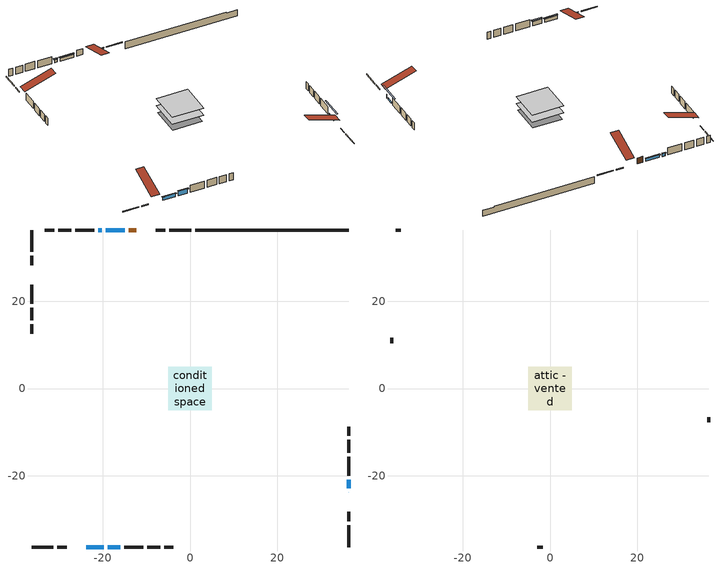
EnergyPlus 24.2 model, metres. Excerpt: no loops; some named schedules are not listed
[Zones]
conditioned space
 floor adiabatic (AdiabaticFloorConstruction): -5,-5 -5,5 5,5 5,-5 z0.83
 floor foundation (Slab1 construction): -4.65,-4.65 -4.65,4.65 4.65,4.65 4.65,-4.65 z-1.46
 floor foundation (Slab2 construction): -1.45,-1.45 -1.45,1.45 1.45,1.45 1.45,-1.45 z0
 wall outside (RimJoist1 construction): 0.24,36.32 -4.76,36.32 / -36.32,-36.32 -31.33,-36.32 / -36.32,36.32 -36.32,31.33 / 36.32,-36.32 36.32,-31.33 z0.83:1.13
 wall outside (RimJoist2 construction): -5.69,36.32 -7.85,36.32 / -30.4,-36.32 -28.23,-36.32 / -36.32,30.4 -36.32,28.23 / 36.32,-30.4 36.32,-28.23 z0.83:1.13
 wall outside (AdiabaticWallConstruction 1): -12.28,36.32 -14.08,36.32 z0.83:2.86
 wall outside (AdiabaticWallConstruction): 36.32,-23.81 36.32,-23.78 z0.83:2.05; -15.01,36.32 -19.28,36.32 / -20.2,36.32 -21.07,36.32 z0.83:1.8; -23.81,-36.32 -19.8,-36.32 z0.83:1.92; -18.87,-36.32 -16,-36.32 z0.83:2.33; 36.32,-22.85 36.32,-20.92 z0.83:1.46
 wall outside (Wall1 construction): -22,36.32 -26.33,36.32 / -15.07,-36.32 -10.74,-36.32 / -36.32,23.81 -36.32,19.48 / 36.32,-19.99 36.32,-15.66 z0.83:3.27
 wall outside (Wall2 construction): -27.26,36.32 -30.2,36.32 / -9.81,-36.32 -6.86,-36.32 / -36.32,18.55 -36.32,15.6 / 36.32,-14.73 36.32,-11.78 z0.83:3.27
 wall outside (Wall3 construction): -31.13,36.32 -33.27,36.32 / -5.93,-36.32 -3.8,-36.32 / -36.32,14.67 -36.32,12.54 / 36.32,-10.86 36.32,-8.72 z0.83:3.27
 wall foundation (FoundationWall1 construction): 1.17,36.32,-1.46 1.17,36.32,0.83 32.81,36.32,0.83 32.81,36.32,0.48 36.32,36.32,0.48 36.32,36.32,-1.46
 window (WindowConstruction 4): 36.32,-23.81 36.32,-23.78 z0.83:2.05
 window (WindowConstruction): -15.01,36.32 -19.28,36.32 z0.83:1.8
 window (WindowConstruction 1): -20.2,36.32 -21.07,36.32 z0.83:1.8
 window (WindowConstruction 2): -23.81,-36.32 -19.8,-36.32 z0.83:1.92
 window (WindowConstruction 3): -18.87,-36.32 -16,-36.32 z0.83:2.33
 window (WindowConstruction 5): 36.32,-22.85 36.32,-20.92 z0.83:1.46
 door (Door): -12.28,36.32 -14.08,36.32 z0.83:2.86
 ceiling adiabatic (AdiabaticFloorConstruction): 5,-5 5,5 -5,5 -5,-5 z0.83
attic - vented
 floor to conditioned space (Floor1 construction Reversed): -5,-5 -5,5 5,5 5,-5 z3.27
 wall outside (Wall4 construction): -34.2,36.32 -35.4,36.32 / -2.87,-36.32 -1.67,-36.32 / -36.32,11.61 -36.32,10.41 / 36.32,-7.79 36.32,-6.59 z0.83:3.27
 roof outside (Roof1 construction): -11.35,36.32,3.27 -11.35,26.59,6.51 -8.78,26.59,6.51 -8.78,36.32,3.27; -24.74,-36.32,3.27 -24.74,-26.59,6.51 -27.3,-26.59,6.51 -27.3,-36.32,3.27; -36.32,24.74,3.27 -26.59,24.74,6.51 -26.59,27.3,6.51 -36.32,27.3,3.27; 36.32,-24.74,3.27 26.59,-24.74,6.51 26.59,-27.3,6.51 36.32,-27.3,3.27
shading: -19.48,36.32 -14.81,36.32 -14.81,36.74 -19.48,36.74 z2; -21.27,36.32 -20,36.32 -20,36.74 -21.27,36.74 z2; -19.6,-36.32 -24.01,-36.32 -24.01,-36.74 -19.6,-36.74 z2.12; -15.8,-36.32 -19.07,-36.32 -19.07,-36.74 -15.8,-36.74 z2.53; 36.32,-18.28 36.32,-25.49 36.74,-25.49 36.74,-18.28 z4.1
[Building]
Building 1: Terrain=Suburbs
[Site:Location]
Edmonton Intl AP_AB: Latitude {deg}=53.31; Longitude {deg}=-113.58; Time Zone {hr}=-7; Elevation {m}=723; Keep Site Location Information=Yes
[Site:GroundTemperature:Shallow]
-1.56185, -3.61833, -3.78302, -2.80711, 1.11059, 5.01004, 8.39065, 10.5322, 10.7141, 8.97234, 5.67794, 1.89811
[Site:WaterMainsTemperature]
Calculation Method=Schedule; Temperature Schedule=mains temperature schedule
[Material] Roughness=Rough; Thermal Absorptance=0.9
Name | Thickness {m} | Conductivity {W/m-K} | Density {kg/m3} | Specific Heat {J/kg-K} | Solar Absorptance | Visible Absorptance
asphalt or fiberglass shingles | 0.00635 | 0.162714 | 1121.4 | 1465.45 | 0.4 | 0.4
ceiling loosefill ins | 0.0846667 | 0.0480833 | 16.02 | 1046.75 | 0.7 | 0.7
ceiling stud and cavity | 0.1397 | 0.118768 | 65.682 | 1177.47 | 0.7 | 0.7
concrete 4.0 in. | 0.1016 | 1.803125 | 2242.8 | 837.4 | 0.7 | 0.7
concrete 8.0 in. | 0.2032 | 1.803125 | 2242.8 | 837.4 | 0.7 | 0.7
door material | 0.04445 | 0.188738 | 512.64 | 1214.23 | 0.7 | 0.7
exterior vertical ins | 0.0457286 | 0.029427 | 32.04 | 1214.23 | 0.7 | 0.7
floor covering | 0.0127 | 0.0433444 | 54.468 | 1339.84 | 0.6 | 0.6
floor rigid ins; wall rigid ins | 0.512978 | 0.029427 | 32.04 | 1214.23 | 0.7 | 0.7
floor stud and cavity | 0.1397 | 1.75129 | 37.0049 | 1207.88 | 0.7 | 0.7
furniture material conditioned space 1 | 0.1524 | 0.115458 | 640.8 | 1214.23 | 0.6 | 0.6
gypsum board | 0.0127 | 0.160291 | 801 | 837.4 | 0.6 | 0.6
gypsum board 1 | 0.0127 | 0.160291 | 801 | 837.4 | 0.7 | 0.7
osb sheathing 0.5 in. | 0.0127 | 0.115458 | 512.64 | 1214.23 | 0.7 | 0.7
osb sheathing 0.75 in. | 0.01905 | 0.115458 | 512.64 | 1214.23 | 0.7 | 0.7
osb sheathing 2.0 in. | 0.0508 | 0.115458 | 512.64 | 1214.23 | 0.7 | 0.7
rim joist rigid ins | 0.051816 | 0.029427 | 32.04 | 1214.23 | 0.7 | 0.7
rim joist stud and cavity | 0.0508 | 0.0315101 | 125.044 | 1163.47 | 0.6 | 0.6
rim joist stud and cavity 1 | 0.0508 | 0.322059 | 125.044 | 1163.47 | 0.6 | 0.6
wall stud and cavity | 0.1397 | 0.101586 | 139.0536 | 1170.24 | 0.7 | 0.7
wall stud and cavity 1 | 0.1397 | 0.08757 | 139.0536 | 1170.24 | 0.7 | 0.7
wall stud and cavity 2 | 0.1397 | 0.100175 | 139.0536 | 1170.24 | 0.7 | 0.7
wall stud and cavity 3 | 0.0889 | 6.1454 | 50.32683 | 1063.81 | 0.6 | 0.6
wall stud and cavity 4 | 0.0889 | 0.380278 | 52.3479 | 1209.89 | 0.7 | 0.7
wall stud and cavity 5 | 0.0889 | 0.391764 | 83.0341 | 1211.67 | 0.7 | 0.7
wood siding | 0.0254 | 0.102417 | 544.68 | 1172.36 | 0.4 | 0.4
wood siding 1 | 0.00254 | 0.102417 | 544.68 | 1172.36 | 0.4 | 0.4
wood siding 2; wood siding 3; wood siding 4 | 0.0254 | 0.102417 | 544.68 | 1172.36 | 0.7 | 0.7
[WindowMaterial:SimpleGlazingSystem]
Name | U-Factor {W/m2-K} | Solar Heat Gain Coefficient
WindowMaterial | 4.014346 | 0.55
WindowMaterial 1 | 4.295407 | 0.53
WindowMaterial 2 | 3.90135 | 0.56
WindowMaterial 3 | 3.296079 | 0.7
WindowMaterial 4 | 3.02467 | 0.21
WindowMaterial 5 | 4.75021 | 0.51
[Construction]
AdiabaticFloorConstruction: floor stud and cavity, floor rigid ins, osb sheathing 0.75 in., floor covering
AdiabaticWallConstruction: wood siding 3, wall rigid ins, wall stud and cavity 4, gypsum board
AdiabaticWallConstruction 1: wood siding 4, wall rigid ins, wall stud and cavity 4, gypsum board
Door: door material
Floor1 construction Reversed: gypsum board, ceiling stud and cavity, ceiling loosefill ins
FoundationWall1 construction: concrete 8.0 in., gypsum board 1
furniture construction conditioned space 1: furniture material conditioned space 1
PartitionWallConstruction: gypsum board, wall stud and cavity 5, gypsum board
RimJoist1 construction: wood siding 2, osb sheathing 2.0 in., rim joist stud and cavity
RimJoist2 construction: wood siding 2, rim joist rigid ins, osb sheathing 2.0 in., rim joist stud and cavity 1
Roof1 construction: asphalt or fiberglass shingles
Slab1 construction; Slab2 construction: concrete 4.0 in.
Wall1 construction: wood siding, osb sheathing 0.5 in., wall stud and cavity, gypsum board
Wall2 construction: wood siding, osb sheathing 0.5 in., wall stud and cavity 1, gypsum board
Wall3 construction: wood siding, osb sheathing 0.5 in., wall stud and cavity 2, gypsum board
Wall4 construction: wood siding 1, wall stud and cavity 3
WindowConstruction: WindowMaterial
WindowConstruction 1: WindowMaterial 1
WindowConstruction 2: WindowMaterial 2
WindowConstruction 3: WindowMaterial 3
WindowConstruction 4: WindowMaterial 4
WindowConstruction 5: WindowMaterial 5
[Zone] Multiplier=1; Part of Total Floor Area=Yes
Name | Volume {m3}
attic - vented | 52.6572
conditioned space | 461.7
[Space]
Name | Zone | Volume {m3}
attic - vented 1 | attic - vented | 52.6572
conditioned space 1 | conditioned space | 461.7
[ZoneInfiltration:EffectiveLeakageArea]
infil attic - vented 1: Zone or Space=attic - vented 1; Schedule=Always On Discrete; Effective Air Leakage Area {cm2}=3476.17; Stack Coefficient=0.000395263; Wind Coefficient=1.34327e-05
[ZoneMixing]
whole house fan mix: Zone or Space=attic - vented; Schedule=Always On Continuous; Design Flow Rate Calculation Method=Flow/Zone; Design Flow Rate {m3/s}=0; Source Zone or Space=conditioned space
[SurfaceProperty:ExposedFoundationPerimeter] Exposed Perimeter Calculation Method=TotalExposedPerimeter
Name | Total Exposed Perimeter {m}
Slab1 | 35.156
Slab2 | 8.534
[InternalMass] Zone or ZoneList=conditioned space; Space or SpaceList=conditioned space 1
Name | Construction | Surface Area {m2}
furniture mass conditioned space 1 | furniture construction conditioned space 1 | 77.9678
partition wall mass | PartitionWallConstruction | 194.92
[Lights]
interior lighting: Zone or ZoneList or Space or SpaceList=conditioned space 1; Schedule=interior lighting schedule; Design Level Calculation Method=LightingLevel; Lighting Level {W}=343.2; Return Air Fraction=0; Fraction Radiant=0.6; Fraction Visible=0.2; Fraction Replaceable=1
[People]
occupants: Zone or ZoneList or Space or SpaceList=conditioned space 1; Number of People Schedule=occupants schedule; Number of People Calculation Method=People; Number of People=3; Fraction Radiant=0.314171; Sensible Heat Fraction=0.56303; Activity Level Schedule=occupants activity schedule; Carbon Dioxide Generation Rate {m3/s-W}=0; Enable ASHRAE 55 Comfort Warnings=No; Mean Radiant Temperature Calculation Type=EnclosureAveraged
[ElectricEquipment] Zone or ZoneList or Space or SpaceList=conditioned space 1; Design Level Calculation Method=EquipmentLevel
Name | Schedule | Design Level {W} | Fraction Latent | Fraction Radiant | Fraction Lost
clothes dryer | clothes dryer schedule | 140.772 | 0.015 | 0.081 | 0.85
clothes washer | clothes washer schedule | 32.1985 | 0.03 | 0.162 | 0.7
cooking range | cooking range schedule | 215.147 | 0.08 | 0.432 | 0.2
dishwasher | dishwasher schedule | 66.8632 | 0.3 | 0.18 | 0.4
fridge | fridge schedule | 72.9452 | 0 | 0.6 | 0
mech vent bath fan 0 | mech vent bath fan 0 schedule | 50.2 | 0 | 0 | 1
mech vent house fan | mech vent house fan schedule | 0 | 0 | 0 | 1
mech vent house fan cfis | mech vent house fan cfis schedule | 0 | 0 | 0 | 0
mech vent range fan 0 | mech vent range fan 0 schedule | 57 | 0 | 0 | 1
misc plug loads | misc plug loads schedule | 494.7 | 0.045 | 0.513 | 0.1
whole house fan | Always On Discrete | 0 | 0 | 0 | 1
[OtherEquipment] Zone or ZoneList or Space or SpaceList=conditioned space 1; Design Level Calculation Method=EquipmentLevel
Name | Fuel Type | Schedule | Design Level {W} | Fraction Latent | Fraction Radiant | Fraction Lost
clothes dryer 1 | Electricity | clothes dryer schedule | 0 | 0.015 | 0.081 | 0.85
cooking range 1 | Electricity | cooking range schedule | 0 | 0.08 | 0.432 | 0.2
general water use latent | None | general water use schedule | 62.594 | 1 | 0 | 0
general water use sensible | None | general water use schedule | -61.6891 | 0 | 0.6 | 0
mech vent house fan latent load | None | Always On Discrete | 0 | 1 | 0 | 0
mech vent house fan sensible load | None | Always On Discrete | 0 | 0 | 0 | 0
water heater energy adjustment1 | NaturalGas | Always On Discrete | 0.01 | 0 | 0 | 1
[ZoneInfiltration:DesignFlowRate] Zone or ZoneList or Space or SpaceList=conditioned space 1; Schedule=Always On Discrete; Design Flow Rate Calculation Method=Flow/Zone; Design Flow Rate {m3/s}=0
infil flow; natural vent flow; whole house fan flow
[AvailabilityManager:Scheduled]
furnace airloop Availability Manager: Schedule=Always On Discrete
[Foundation:Kiva] Initial Indoor Air Temperature {C}=18; Wall Depth Below Slab {m}=0.2032
Name | Wall Height Above Grade {m} | Custom Block Material Name 1 | Custom Block Depth 1 {m} | Custom Block X Position 1 {m} | Custom Block Z Position 1 {m}
Foundation Kiva 1 | 0.830001 | exterior vertical ins | 2.28999 | 0.2159 | 0
Foundation Kiva 2 | 0.1016
[Foundation:Kiva:Settings]
Soil Conductivity {W/m-K}=0.849921; Soil Density {kg/m3}=1842.3; Soil Specific Heat {J/kg-K}=418.7; Ground Solar Absorptivity=0.9; Ground Thermal Absorptivity=0.9; Ground Surface Roughness {m}=0.03; Far-Field Width {m}=40; Deep-Ground Boundary Condition=ZeroFlux; Deep-Ground Depth {m}=40; Minimum Cell Dimension {m}=0.2; Maximum Cell Growth Coefficient=3; Simulation Timestep=Timestep
[Exterior:Lights]
exterior lighting: Schedule=exterior lighting schedule; Design Level {W}=75.6
[EnergyManagementSystem:GlobalVariable]
furnace_airloop_Fan_RTF
infil_program_Qfan
infil_program_Qinf
natural_vent_program_Qnv
natural_vent_program_Qwhf
[EnergyManagementSystem:Sensor]
Name | Output:Variable or Output:Meter Index Key | Output:Variable or Output:Meter
airflow_gain | infil flow | Infiltration Sensible Heat Gain Energy
airflow_gain_1 | natural vent flow | Infiltration Sensible Heat Gain Energy
airflow_gain_2 | whole house fan flow | Infiltration Sensible Heat Gain Energy
airflow_loss | infil flow | Infiltration Sensible Heat Loss Energy
airflow_loss_1 | natural vent flow | Infiltration Sensible Heat Loss Energy
airflow_loss_2 | whole house fan flow | Infiltration Sensible Heat Loss Energy
clg_load_cond |  | Cooling:EnergyTransfer:Zone:CONDITIONED SPACE
clg_sp_s; clg_sp_s_1 | cooling setpoint | Schedule Value
clothes_dryer_exhaust_0_sch_s | clothes dryer exhaust 0 schedule | Schedule Value
cool_season | cooling season schedule | Schedule Value
htg_load_cond |  | Heating:EnergyTransfer:Zone:CONDITIONED SPACE
htg_sp_s; htg_sp_s_1 | heating setpoint | Schedule Value
ig_ee_conv | clothes dryer | Electric Equipment Convective Heating Energy
ig_ee_conv_2 | cooking range | Electric Equipment Convective Heating Energy
ig_ee_conv_4 | fridge | Electric Equipment Convective Heating Energy
ig_ee_conv_5 | misc plug loads | Electric Equipment Convective Heating Energy
ig_ee_conv_6 | whole house fan | Electric Equipment Convective Heating Energy
ig_ee_rad | clothes dryer | Electric Equipment Radiant Heating Energy
ig_ee_rad_2 | cooking range | Electric Equipment Radiant Heating Energy
ig_ee_rad_4 | fridge | Electric Equipment Radiant Heating Energy
ig_ee_rad_5 | misc plug loads | Electric Equipment Radiant Heating Energy
ig_ee_rad_6 | whole house fan | Electric Equipment Radiant Heating Energy
ig_lgt_conv | interior lighting | Lights Convective Heating Energy
ig_lgt_rad | interior lighting | Lights Radiant Heating Energy
ig_lgt_vis | interior lighting | Lights Visible Radiation Heating Energy
ig_oe_conv | clothes dryer 1 | Other Equipment Convective Heating Energy
ig_oe_conv_1 | cooking range 1 | Other Equipment Convective Heating Energy
ig_oe_conv_2 | general water use latent | Other Equipment Convective Heating Energy
ig_oe_conv_3 | general water use sensible | Other Equipment Convective Heating Energy
ig_oe_conv_4 | water heater energy adjustment1 | Other Equipment Convective Heating Energy
ig_oe_rad | clothes dryer 1 | Other Equipment Radiant Heating Energy
ig_oe_rad_1 | cooking range 1 | Other Equipment Radiant Heating Energy
ig_oe_rad_2 | general water use latent | Other Equipment Radiant Heating Energy
ig_oe_rad_3 | general water use sensible | Other Equipment Radiant Heating Energy
ig_oe_rad_4 | water heater energy adjustment1 | Other Equipment Radiant Heating Energy
ig_ppl_conv | occupants | People Convective Heating Energy
ig_ppl_rad | occupants | People Radiant Heating Energy
im_conv | furniture mass conditioned space 1 | Surface Inside Face Convection Heat Gain Energy
im_conv_1 | partition wall mass | Surface Inside Face Convection Heat Gain Energy
im_ig | furniture mass conditioned space 1 | Surface Inside Face Internal Gains Radiation Heat Gain Energy
im_ig_1 | partition wall mass | Surface Inside Face Internal Gains Radiation Heat Gain Energy
im_lgt | furniture mass conditioned space 1 | Surface Inside Face Lights Radiation Heat Gain Energy
im_lgt_1 | partition wall mass | Surface Inside Face Lights Radiation Heat Gain Energy
im_sol | furniture mass conditioned space 1 | Surface Inside Face Solar Radiation Heat Gain Energy
im_sol_1 | partition wall mass | Surface Inside Face Solar Radiation Heat Gain Energy
im_surf | furniture mass conditioned space 1 | Surface Inside Face Net Surface Thermal Radiation Heat Gain Energy
im_surf_1 | partition wall mass | Surface Inside Face Net Surface Thermal Radiation Heat Gain Energy
mech_vent_bath_fan_0_sch_s | mech vent bath fan 0 schedule | Schedule Value
mech_vent_range_fan_0_sch_s | mech vent range fan 0 schedule | Schedule Value
mv_conv | mech vent bath fan 0 | Electric Equipment Convective Heating Energy
mv_conv_1 | mech vent house fan | Electric Equipment Convective Heating Energy
mv_conv_2 | mech vent house fan cfis | Electric Equipment Convective Heating Energy
mv_conv_3 | mech vent range fan 0 | Electric Equipment Convective Heating Energy
mv_conv_4 | mech vent house fan latent load | Other Equipment Convective Heating Energy
mv_conv_5 | mech vent house fan sensible load | Other Equipment Convective Heating Energy
mv_rad | mech vent bath fan 0 | Electric Equipment Radiant Heating Energy
mv_rad_1 | mech vent house fan | Electric Equipment Radiant Heating Energy
mv_rad_2 | mech vent house fan cfis | Electric Equipment Radiant Heating Energy
mv_rad_3 | mech vent range fan 0 | Electric Equipment Radiant Heating Energy
mv_rad_4 | mech vent house fan latent load | Other Equipment Radiant Heating Energy
mv_rad_5 | mech vent house fan sensible load | Other Equipment Radiant Heating Energy
natural_vent_s | natural vent schedule | Schedule Value
out_pb_s |  | Site Outdoor Air Barometric Pressure
out_wt_s |  | Site Outdoor Air Humidity Ratio
site_vw_s |  | Site Wind Speed
ss_back_out | Window1 | Surface Window Shortwave from Zone Back Out Window Heat Transfer Rate
ss_back_out_1 | Window2 | Surface Window Shortwave from Zone Back Out Window Heat Transfer Rate
ss_back_out_2 | Window4 | Surface Window Shortwave from Zone Back Out Window Heat Transfer Rate
ss_back_out_3 | Window5 | Surface Window Shortwave from Zone Back Out Window Heat Transfer Rate
ss_back_out_4 | Window7 | Surface Window Shortwave from Zone Back Out Window Heat Transfer Rate
ss_back_out_5 | Window8 | Surface Window Shortwave from Zone Back Out Window Heat Transfer Rate
ss_conv | Door1 | Surface Inside Face Convection Heat Gain Energy
ss_conv_1 | Window1 | Surface Inside Face Convection Heat Gain Energy
ss_conv_2 | Window2 | Surface Inside Face Convection Heat Gain Energy
ss_conv_3 | Window4 | Surface Inside Face Convection Heat Gain Energy
ss_conv_4 | Window5 | Surface Inside Face Convection Heat Gain Energy
ss_conv_5 | Window7 | Surface Inside Face Convection Heat Gain Energy
ss_conv_6 | Window8 | Surface Inside Face Convection Heat Gain Energy
ss_ig | Door1 | Surface Inside Face Internal Gains Radiation Heat Gain Energy
ss_ig_1 | Window1 | Surface Inside Face Internal Gains Radiation Heat Gain Energy
ss_ig_2 | Window2 | Surface Inside Face Internal Gains Radiation Heat Gain Energy
ss_ig_3 | Window4 | Surface Inside Face Internal Gains Radiation Heat Gain Energy
ss_ig_4 | Window5 | Surface Inside Face Internal Gains Radiation Heat Gain Energy
ss_ig_5 | Window7 | Surface Inside Face Internal Gains Radiation Heat Gain Energy
ss_ig_6 | Window8 | Surface Inside Face Internal Gains Radiation Heat Gain Energy
ss_lgt | Door1 | Surface Inside Face Lights Radiation Heat Gain Energy
ss_sol | Door1 | Surface Inside Face Solar Radiation Heat Gain Energy
ss_surf | Door1 | Surface Inside Face Net Surface Thermal Radiation Heat Gain Energy
ss_surf_1 | Window1 | Surface Inside Face Net Surface Thermal Radiation Heat Gain Energy
ss_surf_2 | Window2 | Surface Inside Face Net Surface Thermal Radiation Heat Gain Energy
ss_surf_3 | Window4 | Surface Inside Face Net Surface Thermal Radiation Heat Gain Energy
ss_surf_4 | Window5 | Surface Inside Face Net Surface Thermal Radiation Heat Gain Energy
ss_surf_5 | Window7 | Surface Inside Face Net Surface Thermal Radiation Heat Gain Energy
ss_surf_6 | Window8 | Surface Inside Face Net Surface Thermal Radiation Heat Gain Energy
ss_trans_in | Window1 | Surface Window Transmitted Solar Radiation Rate
ss_trans_in_1 | Window2 | Surface Window Transmitted Solar Radiation Rate
ss_trans_in_2 | Window4 | Surface Window Transmitted Solar Radiation Rate
ss_trans_in_3 | Window5 | Surface Window Transmitted Solar Radiation Rate
ss_trans_in_4 | Window7 | Surface Window Transmitted Solar Radiation Rate
ss_trans_in_5 | Window8 | Surface Window Transmitted Solar Radiation Rate
ss_trans_out | Window1 | Surface Inside Face Initial Transmitted Diffuse Transmitted Out Window Solar Radiation Rate
ss_trans_out_1 | Window2 | Surface Inside Face Initial Transmitted Diffuse Transmitted Out Window Solar Radiation Rate
ss_trans_out_2 | Window4 | Surface Inside Face Initial Transmitted Diffuse Transmitted Out Window Solar Radiation Rate
ss_trans_out_3 | Window5 | Surface Inside Face Initial Transmitted Diffuse Transmitted Out Window Solar Radiation Rate
ss_trans_out_4 | Window7 | Surface Inside Face Initial Transmitted Diffuse Transmitted Out Window Solar Radiation Rate
ss_trans_out_5 | Window8 | Surface Inside Face Initial Transmitted Diffuse Transmitted Out Window Solar Radiation Rate
s_conv | Floor1 | Surface Inside Face Convection Heat Gain Energy
s_conv_1 | FoundationWall1 | Surface Inside Face Convection Heat Gain Energy
s_conv_10 | RimJoist2:270 | Surface Inside Face Convection Heat Gain Energy
s_conv_11 | RimJoist2:90 | Surface Inside Face Convection Heat Gain Energy
s_conv_12 | Slab1 | Surface Inside Face Convection Heat Gain Energy
s_conv_13 | Slab2 | Surface Inside Face Convection Heat Gain Energy
s_conv_14 | Wall1:0 | Surface Inside Face Convection Heat Gain Energy
s_conv_15 | Wall1:180 | Surface Inside Face Convection Heat Gain Energy
s_conv_16 | Wall1:270 | Surface Inside Face Convection Heat Gain Energy
s_conv_17 | Wall1:90 | Surface Inside Face Convection Heat Gain Energy
s_conv_18 | Wall2:0 | Surface Inside Face Convection Heat Gain Energy
s_conv_19 | Wall2:180 | Surface Inside Face Convection Heat Gain Energy
s_conv_2 | inferred conditioned ceiling | Surface Inside Face Convection Heat Gain Energy
s_conv_20 | Wall2:270 | Surface Inside Face Convection Heat Gain Energy
s_conv_21 | Wall2:90 | Surface Inside Face Convection Heat Gain Energy
s_conv_22 | Wall3:0 | Surface Inside Face Convection Heat Gain Energy
s_conv_23 | Wall3:180 | Surface Inside Face Convection Heat Gain Energy
s_conv_24 | Wall3:270 | Surface Inside Face Convection Heat Gain Energy
s_conv_25 | Wall3:90 | Surface Inside Face Convection Heat Gain Energy
s_conv_3 | inferred conditioned floor | Surface Inside Face Convection Heat Gain Energy
s_conv_4 | RimJoist1:0 | Surface Inside Face Convection Heat Gain Energy
s_conv_5 | RimJoist1:180 | Surface Inside Face Convection Heat Gain Energy
s_conv_6 | RimJoist1:270 | Surface Inside Face Convection Heat Gain Energy
s_conv_7 | RimJoist1:90 | Surface Inside Face Convection Heat Gain Energy
s_conv_8 | RimJoist2:0 | Surface Inside Face Convection Heat Gain Energy
s_conv_9 | RimJoist2:180 | Surface Inside Face Convection Heat Gain Energy
s_ig | Floor1 | Surface Inside Face Internal Gains Radiation Heat Gain Energy
s_ig_1 | FoundationWall1 | Surface Inside Face Internal Gains Radiation Heat Gain Energy
s_ig_10 | RimJoist2:270 | Surface Inside Face Internal Gains Radiation Heat Gain Energy
s_ig_11 | RimJoist2:90 | Surface Inside Face Internal Gains Radiation Heat Gain Energy
s_ig_12 | Slab1 | Surface Inside Face Internal Gains Radiation Heat Gain Energy
s_ig_13 | Slab2 | Surface Inside Face Internal Gains Radiation Heat Gain Energy
s_ig_14 | Wall1:0 | Surface Inside Face Internal Gains Radiation Heat Gain Energy
s_ig_15 | Wall1:180 | Surface Inside Face Internal Gains Radiation Heat Gain Energy
s_ig_16 | Wall1:270 | Surface Inside Face Internal Gains Radiation Heat Gain Energy
s_ig_17 | Wall1:90 | Surface Inside Face Internal Gains Radiation Heat Gain Energy
s_ig_18 | Wall2:0 | Surface Inside Face Internal Gains Radiation Heat Gain Energy
s_ig_19 | Wall2:180 | Surface Inside Face Internal Gains Radiation Heat Gain Energy
s_ig_2 | inferred conditioned ceiling | Surface Inside Face Internal Gains Radiation Heat Gain Energy
s_ig_20 | Wall2:270 | Surface Inside Face Internal Gains Radiation Heat Gain Energy
s_ig_21 | Wall2:90 | Surface Inside Face Internal Gains Radiation Heat Gain Energy
s_ig_22 | Wall3:0 | Surface Inside Face Internal Gains Radiation Heat Gain Energy
s_ig_23 | Wall3:180 | Surface Inside Face Internal Gains Radiation Heat Gain Energy
s_ig_24 | Wall3:270 | Surface Inside Face Internal Gains Radiation Heat Gain Energy
s_ig_25 | Wall3:90 | Surface Inside Face Internal Gains Radiation Heat Gain Energy
s_ig_3 | inferred conditioned floor | Surface Inside Face Internal Gains Radiation Heat Gain Energy
s_ig_4 | RimJoist1:0 | Surface Inside Face Internal Gains Radiation Heat Gain Energy
s_ig_5 | RimJoist1:180 | Surface Inside Face Internal Gains Radiation Heat Gain Energy
s_ig_6 | RimJoist1:270 | Surface Inside Face Internal Gains Radiation Heat Gain Energy
s_ig_7 | RimJoist1:90 | Surface Inside Face Internal Gains Radiation Heat Gain Energy
s_ig_8 | RimJoist2:0 | Surface Inside Face Internal Gains Radiation Heat Gain Energy
s_ig_9 | RimJoist2:180 | Surface Inside Face Internal Gains Radiation Heat Gain Energy
s_lgt | Floor1 | Surface Inside Face Lights Radiation Heat Gain Energy
s_lgt_1 | FoundationWall1 | Surface Inside Face Lights Radiation Heat Gain Energy
s_lgt_10 | RimJoist2:270 | Surface Inside Face Lights Radiation Heat Gain Energy
s_lgt_11 | RimJoist2:90 | Surface Inside Face Lights Radiation Heat Gain Energy
s_lgt_12 | Slab1 | Surface Inside Face Lights Radiation Heat Gain Energy
s_lgt_13 | Slab2 | Surface Inside Face Lights Radiation Heat Gain Energy
